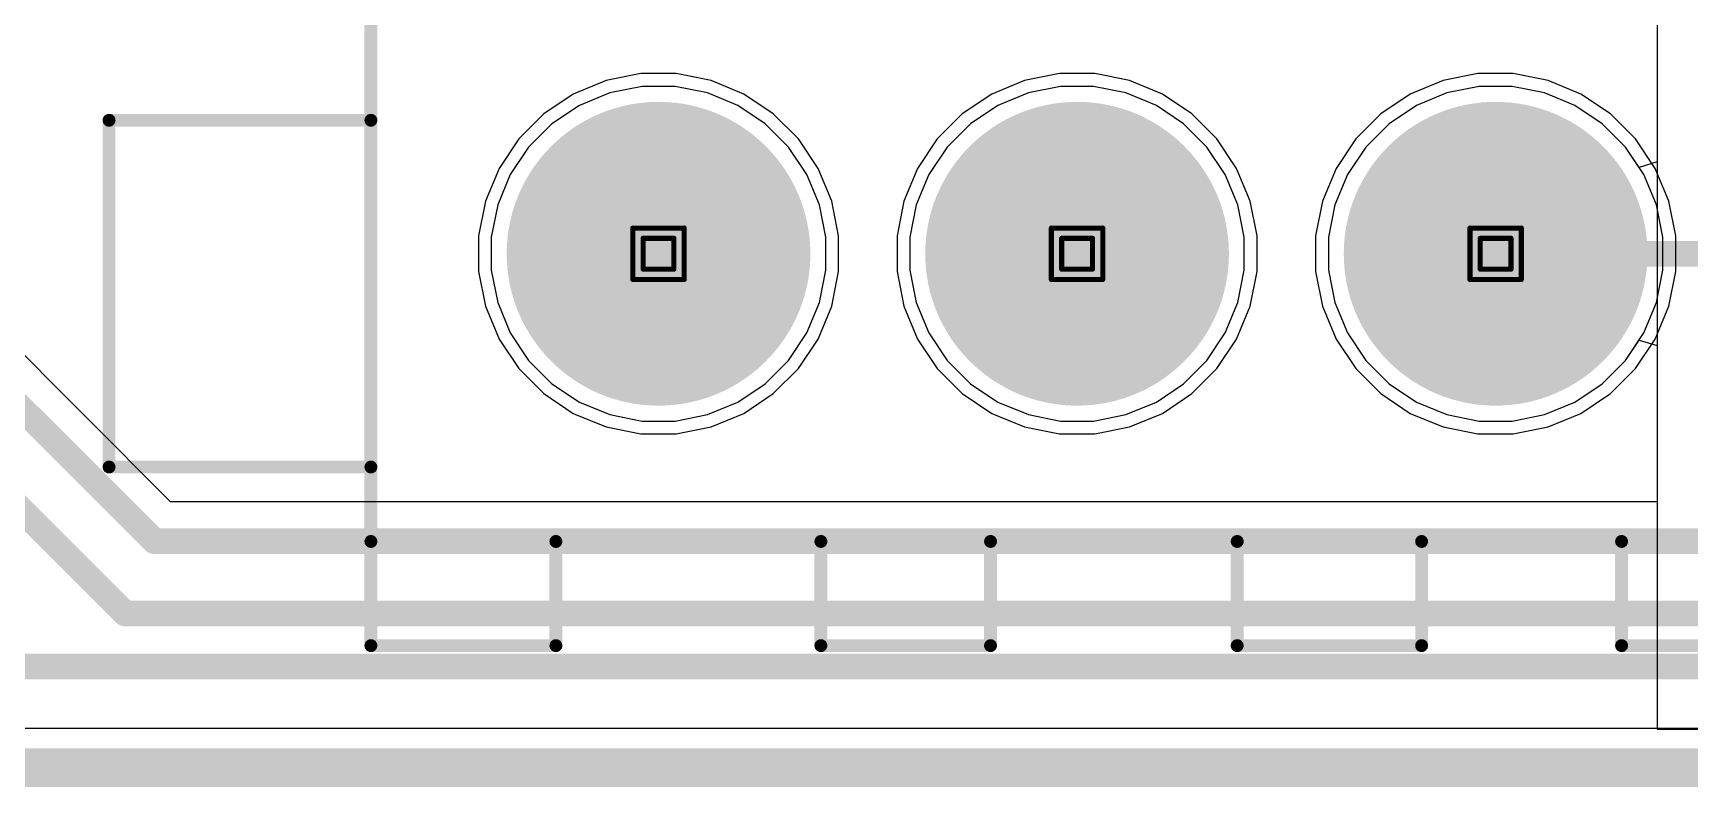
# Model space of a CAD drawing. Header units: inches. Extents: x 0 to 5379, y 0 to 5429.
# Drawn here: x 222.07 to 238.45, y -0.19 to 7.26 of the extents above; entities that cross this region are included whole.
import ezdxf

# ---------------------------------------------------------------- set-up
doc = ezdxf.new("R2010")
doc.units = ezdxf.units.IN
for name, color, linetype in [('Board Outline', 216, 'Continuous'), ('Bottom Layer', 5, 'Continuous'), ('Bottom Solder', 6, 'Continuous'), ('Drill Drawing', 1, 'Continuous'), ('GND01', 16, 'Continuous'), ('GND02', 76, 'Continuous'), ('Multi-Layer', 9, 'Continuous'), ('Pad Holes', 156, 'Continuous'), ('PWR', 156, 'Continuous'), ('SIG 01', 90, 'Continuous'), ('Top Layer', 1, 'Continuous'), ('Top Overlay', 2, 'Continuous'), ('Top Solder', 216, 'Continuous')]:
    doc.layers.add(name, color=color, linetype=linetype)

# ---------------------------------------------------------------- blocks, each defined once
blk = doc.blocks.new('1_770182_0_815')
at = {"layer": 'Bottom Layer'}
h = blk.add_hatch(color=5, dxfattribs=at)
edge = h.paths.add_edge_path()
edge.add_arc((-6.365, -4.14), 1.4, 0, 360)
h = blk.add_hatch(color=5, dxfattribs=at)
edge = h.paths.add_edge_path()
edge.add_arc((-2.225, -4.14), 1.4, 0, 360)
h = blk.add_hatch(color=5, dxfattribs=at)
edge = h.paths.add_edge_path()
edge.add_arc((1.915, -4.14), 1.4, 0, 360)
at = {"layer": 'Bottom Solder'}
h = blk.add_hatch(color=6, dxfattribs=at)
edge = h.paths.add_edge_path()
edge.add_arc((-6.365, -4.14), 1.502, 0, 360)
h = blk.add_hatch(color=6, dxfattribs=at)
edge = h.paths.add_edge_path()
edge.add_arc((-2.225, -4.14), 1.502, 0, 360)
h = blk.add_hatch(color=6, dxfattribs=at)
edge = h.paths.add_edge_path()
edge.add_arc((1.915, -4.14), 1.502, 0, 360)
at = {"layer": 'GND01'}
h = blk.add_hatch(color=16, dxfattribs=at)
edge = h.paths.add_edge_path()
edge.add_arc((-6.365, -4.14), 1.4, 0, 360)
h = blk.add_hatch(color=16, dxfattribs=at)
edge = h.paths.add_edge_path()
edge.add_arc((-2.225, -4.14), 1.4, 0, 360)
h = blk.add_hatch(color=16, dxfattribs=at)
edge = h.paths.add_edge_path()
edge.add_arc((1.915, -4.14), 1.4, 0, 360)
at = {"layer": 'GND02'}
h = blk.add_hatch(color=76, dxfattribs=at)
edge = h.paths.add_edge_path()
edge.add_arc((-6.365, -4.14), 1.4, 0, 360)
h = blk.add_hatch(color=76, dxfattribs=at)
edge = h.paths.add_edge_path()
edge.add_arc((-2.225, -4.14), 1.4, 0, 360)
h = blk.add_hatch(color=76, dxfattribs=at)
edge = h.paths.add_edge_path()
edge.add_arc((1.915, -4.14), 1.4, 0, 360)
at = {"layer": 'Multi-Layer'}
h = blk.add_hatch(color=9, dxfattribs=at)
edge = h.paths.add_edge_path()
edge.add_arc((-6.365, -4.14), 1.4, 0, 360)
h = blk.add_hatch(color=9, dxfattribs=at)
edge = h.paths.add_edge_path()
edge.add_arc((-2.225, -4.14), 1.4, 0, 360)
h = blk.add_hatch(color=9, dxfattribs=at)
edge = h.paths.add_edge_path()
edge.add_arc((1.915, -4.14), 1.4, 0, 360)
at = {"layer": 'Pad Holes'}
h = blk.add_hatch(color=7, dxfattribs=at)
edge = h.paths.add_edge_path()
edge.add_arc((-6.365, -4.14), 0.7, 0, 360)
h = blk.add_hatch(color=7, dxfattribs=at)
edge = h.paths.add_edge_path()
edge.add_arc((-2.225, -4.14), 0.7, 0, 360)
h = blk.add_hatch(color=7, dxfattribs=at)
edge = h.paths.add_edge_path()
edge.add_arc((1.915, -4.14), 0.7, 0, 360)
at = {"layer": 'PWR'}
h = blk.add_hatch(color=156, dxfattribs=at)
edge = h.paths.add_edge_path()
edge.add_arc((-6.365, -4.14), 1.4, 0, 360)
h = blk.add_hatch(color=156, dxfattribs=at)
edge = h.paths.add_edge_path()
edge.add_arc((-2.225, -4.14), 1.4, 0, 360)
h = blk.add_hatch(color=156, dxfattribs=at)
edge = h.paths.add_edge_path()
edge.add_arc((1.915, -4.14), 1.4, 0, 360)
at = {"layer": 'SIG 01'}
h = blk.add_hatch(color=90, dxfattribs=at)
edge = h.paths.add_edge_path()
edge.add_arc((-6.365, -4.14), 1.4, 0, 360)
h = blk.add_hatch(color=90, dxfattribs=at)
edge = h.paths.add_edge_path()
edge.add_arc((-2.225, -4.14), 1.4, 0, 360)
h = blk.add_hatch(color=90, dxfattribs=at)
edge = h.paths.add_edge_path()
edge.add_arc((1.915, -4.14), 1.4, 0, 360)
at = {"layer": 'Top Layer'}
h = blk.add_hatch(color=1, dxfattribs=at)
edge = h.paths.add_edge_path()
edge.add_arc((-6.365, -4.14), 1.4, 0, 360)
h = blk.add_hatch(color=1, dxfattribs=at)
edge = h.paths.add_edge_path()
edge.add_arc((-2.225, -4.14), 1.4, 0, 360)
h = blk.add_hatch(color=1, dxfattribs=at)
edge = h.paths.add_edge_path()
edge.add_arc((1.915, -4.14), 1.4, 0, 360)
at = {"layer": 'Top Solder'}
h = blk.add_hatch(color=216, dxfattribs=at)
edge = h.paths.add_edge_path()
edge.add_arc((-6.365, -4.14), 1.502, 0, 360)
h = blk.add_hatch(color=216, dxfattribs=at)
edge = h.paths.add_edge_path()
edge.add_arc((-2.225, -4.14), 1.502, 0, 360)
h = blk.add_hatch(color=216, dxfattribs=at)
edge = h.paths.add_edge_path()
edge.add_arc((1.915, -4.14), 1.502, 0, 360)
at = {"layer": 'Top Overlay'}
for points in [[(-9.21, -2.82, 0.127, 0.127, 0), (-9.21, 6.985, 0.127, 0.127, 0)], [(-11.8, -2.82, 0.127, 0.127, 0), (-9.21, -2.82, 0.127, 0.127, 0)], [(-11.8, -6.249, 0.127, 0.127, 0), (-11.8, -2.82, 0.127, 0.127, 0)], [(-9.21, -6.249, 0.127, 0.127, 0), (-9.21, -2.82, 0.127, 0.127, 0)], [(-11.8, -6.249, 0.127, 0.127, 0), (-9.21, -6.249, 0.127, 0.127, 0)], [(-9.21, -6.985, 0.127, 0.127, 0), (-9.21, -6.249, 0.127, 0.127, 0)], [(-9.21, -6.985, 0.127, 0.127, 0), (-7.38, -6.985, 0.127, 0.127, 0)], [(-9.21, -8.015, 0.127, 0.127, 0), (-9.21, -6.985, 0.127, 0.127, 0)], [(-7.38, -6.985, 0.127, 0.127, 0), (-4.759, -6.985, 0.127, 0.127, 0)], [(-7.38, -8.015, 0.127, 0.127, 0), (-7.38, -6.985, 0.127, 0.127, 0)], [(-4.759, -6.985, 0.127, 0.127, 0), (-3.081, -6.985, 0.127, 0.127, 0)], [(-4.759, -8.015, 0.127, 0.127, 0), (-4.759, -6.985, 0.127, 0.127, 0)], [(-3.081, -6.985, 0.127, 0.127, 0), (-0.641, -6.985, 0.127, 0.127, 0)], [(-3.081, -8.015, 0.127, 0.127, 0), (-3.081, -6.985, 0.127, 0.127, 0)], [(-0.641, -6.985, 0.127, 0.127, 0), (1.183, -6.985, 0.127, 0.127, 0)], [(-0.641, -8.015, 0.127, 0.127, 0), (-0.641, -6.985, 0.127, 0.127, 0)], [(1.183, -6.985, 0.127, 0.127, 0), (3.161, -6.985, 0.127, 0.127, 0)], [(1.183, -8.015, 0.127, 0.127, 0), (1.183, -6.985, 0.127, 0.127, 0)], [(3.161, -6.985, 0.127, 0.127, 0), (4.76, -6.985, 0.127, 0.127, 0)], [(3.161, -8.015, 0.127, 0.127, 0), (3.161, -6.985, 0.127, 0.127, 0)], [(-9.21, -8.015, 0.127, 0.127, 0), (-7.38, -8.015, 0.127, 0.127, 0)], [(-4.759, -8.015, 0.127, 0.127, 0), (-3.081, -8.015, 0.127, 0.127, 0)], [(-0.641, -8.015, 0.127, 0.127, 0), (1.183, -8.015, 0.127, 0.127, 0)], [(3.161, -8.015, 0.127, 0.127, 0), (4.76, -8.015, 0.127, 0.127, 0)]]:
    blk.add_lwpolyline(points, format="xyseb", dxfattribs=at)
for points in [[(-11.832, -2.82, 0.0635, 0.0635, 1), (-11.768, -2.82, 0.0635, 0.0635, 1)], [(-11.832, -2.82, 0.0635, 0.0635, 1), (-11.768, -2.82, 0.0635, 0.0635, 1)], [(-9.242, -2.82, 0.0635, 0.0635, 1), (-9.178, -2.82, 0.0635, 0.0635, 1)], [(-9.242, -2.82, 0.0635, 0.0635, 1), (-9.178, -2.82, 0.0635, 0.0635, 1)], [(-9.242, -2.82, 0.0635, 0.0635, 1), (-9.178, -2.82, 0.0635, 0.0635, 1)], [(-11.832, -6.249, 0.0635, 0.0635, 1), (-11.768, -6.249, 0.0635, 0.0635, 1)], [(-11.832, -6.249, 0.0635, 0.0635, 1), (-11.768, -6.249, 0.0635, 0.0635, 1)], [(-9.242, -6.249, 0.0635, 0.0635, 1), (-9.178, -6.249, 0.0635, 0.0635, 1)], [(-9.242, -6.249, 0.0635, 0.0635, 1), (-9.178, -6.249, 0.0635, 0.0635, 1)], [(-9.242, -6.249, 0.0635, 0.0635, 1), (-9.178, -6.249, 0.0635, 0.0635, 1)], [(-9.242, -6.985, 0.0635, 0.0635, 1), (-9.178, -6.985, 0.0635, 0.0635, 1)], [(-9.242, -6.985, 0.0635, 0.0635, 1), (-9.178, -6.985, 0.0635, 0.0635, 1)], [(-9.242, -6.985, 0.0635, 0.0635, 1), (-9.178, -6.985, 0.0635, 0.0635, 1)], [(-7.412, -6.985, 0.0635, 0.0635, 1), (-7.348, -6.985, 0.0635, 0.0635, 1)], [(-7.412, -6.985, 0.0635, 0.0635, 1), (-7.348, -6.985, 0.0635, 0.0635, 1)], [(-7.412, -6.985, 0.0635, 0.0635, 1), (-7.348, -6.985, 0.0635, 0.0635, 1)], [(-4.791, -6.985, 0.0635, 0.0635, 1), (-4.727, -6.985, 0.0635, 0.0635, 1)], [(-4.791, -6.985, 0.0635, 0.0635, 1), (-4.727, -6.985, 0.0635, 0.0635, 1)], [(-4.791, -6.985, 0.0635, 0.0635, 1), (-4.727, -6.985, 0.0635, 0.0635, 1)], [(-3.113, -6.985, 0.0635, 0.0635, 1), (-3.049, -6.985, 0.0635, 0.0635, 1)], [(-3.113, -6.985, 0.0635, 0.0635, 1), (-3.049, -6.985, 0.0635, 0.0635, 1)], [(-3.113, -6.985, 0.0635, 0.0635, 1), (-3.049, -6.985, 0.0635, 0.0635, 1)], [(-0.673, -6.985, 0.0635, 0.0635, 1), (-0.609, -6.985, 0.0635, 0.0635, 1)], [(-0.673, -6.985, 0.0635, 0.0635, 1), (-0.609, -6.985, 0.0635, 0.0635, 1)], [(-0.673, -6.985, 0.0635, 0.0635, 1), (-0.609, -6.985, 0.0635, 0.0635, 1)], [(1.151, -6.985, 0.0635, 0.0635, 1), (1.215, -6.985, 0.0635, 0.0635, 1)], [(1.151, -6.985, 0.0635, 0.0635, 1), (1.215, -6.985, 0.0635, 0.0635, 1)], [(1.151, -6.985, 0.0635, 0.0635, 1), (1.215, -6.985, 0.0635, 0.0635, 1)], [(3.129, -6.985, 0.0635, 0.0635, 1), (3.193, -6.985, 0.0635, 0.0635, 1)], [(3.129, -6.985, 0.0635, 0.0635, 1), (3.193, -6.985, 0.0635, 0.0635, 1)], [(3.129, -6.985, 0.0635, 0.0635, 1), (3.193, -6.985, 0.0635, 0.0635, 1)], [(-9.242, -8.015, 0.0635, 0.0635, 1), (-9.178, -8.015, 0.0635, 0.0635, 1)], [(-9.242, -8.015, 0.0635, 0.0635, 1), (-9.178, -8.015, 0.0635, 0.0635, 1)], [(-7.412, -8.015, 0.0635, 0.0635, 1), (-7.348, -8.015, 0.0635, 0.0635, 1)], [(-7.412, -8.015, 0.0635, 0.0635, 1), (-7.348, -8.015, 0.0635, 0.0635, 1)], [(-4.791, -8.015, 0.0635, 0.0635, 1), (-4.727, -8.015, 0.0635, 0.0635, 1)], [(-4.791, -8.015, 0.0635, 0.0635, 1), (-4.727, -8.015, 0.0635, 0.0635, 1)], [(-3.113, -8.015, 0.0635, 0.0635, 1), (-3.049, -8.015, 0.0635, 0.0635, 1)], [(-3.113, -8.015, 0.0635, 0.0635, 1), (-3.049, -8.015, 0.0635, 0.0635, 1)], [(-0.673, -8.015, 0.0635, 0.0635, 1), (-0.609, -8.015, 0.0635, 0.0635, 1)], [(-0.673, -8.015, 0.0635, 0.0635, 1), (-0.609, -8.015, 0.0635, 0.0635, 1)], [(1.151, -8.015, 0.0635, 0.0635, 1), (1.215, -8.015, 0.0635, 0.0635, 1)], [(1.151, -8.015, 0.0635, 0.0635, 1), (1.215, -8.015, 0.0635, 0.0635, 1)], [(3.129, -8.015, 0.0635, 0.0635, 1), (3.193, -8.015, 0.0635, 0.0635, 1)], [(3.129, -8.015, 0.0635, 0.0635, 1), (3.193, -8.015, 0.0635, 0.0635, 1)]]:
    blk.add_lwpolyline(points, format="xyseb", close=True, dxfattribs=at)

msp = doc.modelspace()

# ---------------------------------------------------------------- linework, layer by layer
at = {"layer": 'Board Outline'}
msp.add_lwpolyline([(0, 0, 0.381, 0.381, 0), (350, 0, 0.381, 0.381, 0)], format="xyseb", dxfattribs=at)
at = {"layer": 'Bottom Layer'}
for p, q in [((228.09, 6.735), (227.771, 6.672)), ((228.416, 6.735), (228.09, 6.735)), ((228.736, 6.672), (228.416, 6.735)), ((232.23, 6.735), (231.911, 6.672)), ((232.556, 6.735), (232.23, 6.735)), ((232.876, 6.672), (232.556, 6.735)), ((236.37, 6.735), (236.051, 6.672)), ((236.696, 6.735), (236.37, 6.735)), ((237.016, 6.672), (236.696, 6.735)), ((227.771, 6.672), (227.47, 6.547)), ((229.037, 6.547), (228.736, 6.672)), ((231.911, 6.672), (231.61, 6.547)), ((233.177, 6.547), (232.876, 6.672)), ((236.051, 6.672), (235.75, 6.547)), ((237.317, 6.547), (237.016, 6.672)), ((227.47, 6.547), (227.199, 6.366)), ((229.307, 6.366), (229.037, 6.547)), ((231.61, 6.547), (231.339, 6.366)), ((233.447, 6.366), (233.177, 6.547)), ((235.75, 6.547), (235.479, 6.366)), ((237.587, 6.366), (237.317, 6.547)), ((227.199, 6.366), (226.968, 6.136)), ((229.538, 6.136), (229.307, 6.366)), ((231.339, 6.366), (231.108, 6.136)), ((233.678, 6.136), (233.447, 6.366)), ((235.479, 6.366), (235.248, 6.136)), ((237.818, 6.136), (237.587, 6.366)), ((226.968, 6.136), (226.787, 5.865)), ((229.719, 5.865), (229.538, 6.136)), ((231.108, 6.136), (230.927, 5.865)), ((233.859, 5.865), (233.678, 6.136)), ((235.248, 6.136), (235.067, 5.865)), ((237.999, 5.865), (237.818, 6.136)), ((226.787, 5.865), (226.663, 5.564)), ((229.844, 5.564), (229.719, 5.865)), ((230.927, 5.865), (230.803, 5.564)), ((233.984, 5.564), (233.859, 5.865)), ((235.067, 5.865), (234.943, 5.564)), ((238.124, 5.564), (237.999, 5.865)), ((226.663, 5.564), (226.599, 5.244)), ((229.907, 5.244), (229.844, 5.564)), ((230.803, 5.564), (230.739, 5.244)), ((234.047, 5.244), (233.984, 5.564)), ((234.943, 5.564), (234.879, 5.244)), ((238.187, 5.244), (238.124, 5.564)), ((226.599, 5.244), (226.599, 4.918)), ((229.907, 4.918), (229.907, 5.244)), ((230.739, 5.244), (230.739, 4.918)), ((234.047, 4.918), (234.047, 5.244)), ((234.879, 5.244), (234.879, 4.918)), ((238.187, 4.918), (238.187, 5.244)), ((226.599, 4.918), (226.663, 4.599)), ((229.844, 4.599), (229.907, 4.918)), ((230.739, 4.918), (230.803, 4.599)), ((233.984, 4.599), (234.047, 4.918)), ((234.879, 4.918), (234.943, 4.599)), ((238.124, 4.599), (238.187, 4.918)), ((226.663, 4.599), (226.787, 4.298)), ((229.719, 4.298), (229.844, 4.599)), ((230.803, 4.599), (230.927, 4.298)), ((233.859, 4.298), (233.984, 4.599)), ((234.943, 4.599), (235.067, 4.298)), ((237.999, 4.298), (238.124, 4.599)), ((226.787, 4.298), (226.968, 4.027)), ((229.538, 4.027), (229.719, 4.298)), ((230.927, 4.298), (231.108, 4.027)), ((233.678, 4.027), (233.859, 4.298)), ((235.067, 4.298), (235.248, 4.027)), ((237.818, 4.027), (237.999, 4.298)), ((226.968, 4.027), (227.199, 3.796)), ((229.307, 3.796), (229.538, 4.027)), ((231.108, 4.027), (231.339, 3.796)), ((233.447, 3.796), (233.678, 4.027)), ((235.248, 4.027), (235.479, 3.796)), ((237.587, 3.796), (237.818, 4.027)), ((227.199, 3.796), (227.47, 3.615)), ((229.037, 3.615), (229.307, 3.796)), ((231.339, 3.796), (231.61, 3.615)), ((233.177, 3.615), (233.447, 3.796)), ((235.479, 3.796), (235.75, 3.615)), ((237.317, 3.615), (237.587, 3.796)), ((227.47, 3.615), (227.771, 3.491)), ((228.736, 3.491), (229.037, 3.615)), ((231.61, 3.615), (231.911, 3.491)), ((232.876, 3.491), (233.177, 3.615)), ((235.75, 3.615), (236.051, 3.491)), ((237.016, 3.491), (237.317, 3.615)), ((227.771, 3.491), (228.09, 3.427)), ((228.416, 3.427), (228.736, 3.491)), ((231.911, 3.491), (232.23, 3.427)), ((232.556, 3.427), (232.876, 3.491)), ((236.051, 3.491), (236.37, 3.427)), ((236.696, 3.427), (237.016, 3.491)), ((228.09, 3.427), (228.416, 3.427)), ((232.23, 3.427), (232.556, 3.427)), ((236.37, 3.427), (236.696, 3.427)), ((340.329, 0.388), (207.688, 0.388))]:
    msp.add_line(p, q, dxfattribs=at)
at = {"layer": 'Drill Drawing'}
for points in [[(227.999, 5.335, 0.0508, 0.0508, 0), (228.507, 5.335, 0.0508, 0.0508, 0)], [(227.999, 4.827, 0.0508, 0.0508, 0), (227.999, 5.335, 0.0508, 0.0508, 0)], [(228.101, 5.234, 0.0508, 0.0508, 0), (228.405, 5.234, 0.0508, 0.0508, 0)], [(228.101, 4.929, 0.0508, 0.0508, 0), (228.101, 5.234, 0.0508, 0.0508, 0)], [(228.405, 4.929, 0.0508, 0.0508, 0), (228.405, 5.234, 0.0508, 0.0508, 0)], [(228.507, 4.827, 0.0508, 0.0508, 0), (228.507, 5.335, 0.0508, 0.0508, 0)], [(232.139, 5.335, 0.0508, 0.0508, 0), (232.647, 5.335, 0.0508, 0.0508, 0)], [(232.139, 4.827, 0.0508, 0.0508, 0), (232.139, 5.335, 0.0508, 0.0508, 0)], [(232.241, 5.234, 0.0508, 0.0508, 0), (232.545, 5.234, 0.0508, 0.0508, 0)], [(232.241, 4.929, 0.0508, 0.0508, 0), (232.241, 5.234, 0.0508, 0.0508, 0)], [(232.545, 4.929, 0.0508, 0.0508, 0), (232.545, 5.234, 0.0508, 0.0508, 0)], [(232.647, 4.827, 0.0508, 0.0508, 0), (232.647, 5.335, 0.0508, 0.0508, 0)], [(236.279, 5.335, 0.0508, 0.0508, 0), (236.787, 5.335, 0.0508, 0.0508, 0)], [(236.279, 4.827, 0.0508, 0.0508, 0), (236.279, 5.335, 0.0508, 0.0508, 0)], [(236.381, 5.234, 0.0508, 0.0508, 0), (236.685, 5.234, 0.0508, 0.0508, 0)], [(236.381, 4.929, 0.0508, 0.0508, 0), (236.381, 5.234, 0.0508, 0.0508, 0)], [(236.685, 4.929, 0.0508, 0.0508, 0), (236.685, 5.234, 0.0508, 0.0508, 0)], [(236.787, 4.827, 0.0508, 0.0508, 0), (236.787, 5.335, 0.0508, 0.0508, 0)], [(228.101, 4.929, 0.0508, 0.0508, 0), (228.405, 4.929, 0.0508, 0.0508, 0)], [(232.241, 4.929, 0.0508, 0.0508, 0), (232.545, 4.929, 0.0508, 0.0508, 0)], [(236.381, 4.929, 0.0508, 0.0508, 0), (236.685, 4.929, 0.0508, 0.0508, 0)], [(227.999, 4.827, 0.0508, 0.0508, 0), (228.507, 4.827, 0.0508, 0.0508, 0)], [(232.139, 4.827, 0.0508, 0.0508, 0), (232.647, 4.827, 0.0508, 0.0508, 0)], [(236.279, 4.827, 0.0508, 0.0508, 0), (236.787, 4.827, 0.0508, 0.0508, 0)]]:
    msp.add_lwpolyline(points, format="xyseb", dxfattribs=at)
for points in [[(227.986, 5.335, 0.0254, 0.0254, 1), (228.012, 5.335, 0.0254, 0.0254, 1)], [(227.986, 5.335, 0.0254, 0.0254, 1), (228.012, 5.335, 0.0254, 0.0254, 1)], [(228.088, 5.234, 0.0254, 0.0254, 1), (228.113, 5.234, 0.0254, 0.0254, 1)], [(228.088, 5.234, 0.0254, 0.0254, 1), (228.113, 5.234, 0.0254, 0.0254, 1)], [(228.393, 5.234, 0.0254, 0.0254, 1), (228.418, 5.234, 0.0254, 0.0254, 1)], [(228.393, 5.234, 0.0254, 0.0254, 1), (228.418, 5.234, 0.0254, 0.0254, 1)], [(228.494, 5.335, 0.0254, 0.0254, 1), (228.52, 5.335, 0.0254, 0.0254, 1)], [(228.494, 5.335, 0.0254, 0.0254, 1), (228.52, 5.335, 0.0254, 0.0254, 1)], [(232.126, 5.335, 0.0254, 0.0254, 1), (232.152, 5.335, 0.0254, 0.0254, 1)], [(232.126, 5.335, 0.0254, 0.0254, 1), (232.152, 5.335, 0.0254, 0.0254, 1)], [(232.228, 5.234, 0.0254, 0.0254, 1), (232.253, 5.234, 0.0254, 0.0254, 1)], [(232.228, 5.234, 0.0254, 0.0254, 1), (232.253, 5.234, 0.0254, 0.0254, 1)], [(232.533, 5.234, 0.0254, 0.0254, 1), (232.558, 5.234, 0.0254, 0.0254, 1)], [(232.533, 5.234, 0.0254, 0.0254, 1), (232.558, 5.234, 0.0254, 0.0254, 1)], [(232.634, 5.335, 0.0254, 0.0254, 1), (232.66, 5.335, 0.0254, 0.0254, 1)], [(232.634, 5.335, 0.0254, 0.0254, 1), (232.66, 5.335, 0.0254, 0.0254, 1)], [(236.266, 5.335, 0.0254, 0.0254, 1), (236.292, 5.335, 0.0254, 0.0254, 1)], [(236.266, 5.335, 0.0254, 0.0254, 1), (236.292, 5.335, 0.0254, 0.0254, 1)], [(236.368, 5.234, 0.0254, 0.0254, 1), (236.393, 5.234, 0.0254, 0.0254, 1)], [(236.368, 5.234, 0.0254, 0.0254, 1), (236.393, 5.234, 0.0254, 0.0254, 1)], [(236.673, 5.234, 0.0254, 0.0254, 1), (236.698, 5.234, 0.0254, 0.0254, 1)], [(236.673, 5.234, 0.0254, 0.0254, 1), (236.698, 5.234, 0.0254, 0.0254, 1)], [(236.774, 5.335, 0.0254, 0.0254, 1), (236.8, 5.335, 0.0254, 0.0254, 1)], [(236.774, 5.335, 0.0254, 0.0254, 1), (236.8, 5.335, 0.0254, 0.0254, 1)], [(228.088, 4.929, 0.0254, 0.0254, 1), (228.113, 4.929, 0.0254, 0.0254, 1)], [(228.088, 4.929, 0.0254, 0.0254, 1), (228.113, 4.929, 0.0254, 0.0254, 1)], [(228.393, 4.929, 0.0254, 0.0254, 1), (228.418, 4.929, 0.0254, 0.0254, 1)], [(228.393, 4.929, 0.0254, 0.0254, 1), (228.418, 4.929, 0.0254, 0.0254, 1)], [(232.228, 4.929, 0.0254, 0.0254, 1), (232.253, 4.929, 0.0254, 0.0254, 1)], [(232.228, 4.929, 0.0254, 0.0254, 1), (232.253, 4.929, 0.0254, 0.0254, 1)], [(232.533, 4.929, 0.0254, 0.0254, 1), (232.558, 4.929, 0.0254, 0.0254, 1)], [(232.533, 4.929, 0.0254, 0.0254, 1), (232.558, 4.929, 0.0254, 0.0254, 1)], [(236.368, 4.929, 0.0254, 0.0254, 1), (236.393, 4.929, 0.0254, 0.0254, 1)], [(236.368, 4.929, 0.0254, 0.0254, 1), (236.393, 4.929, 0.0254, 0.0254, 1)], [(236.673, 4.929, 0.0254, 0.0254, 1), (236.698, 4.929, 0.0254, 0.0254, 1)], [(236.673, 4.929, 0.0254, 0.0254, 1), (236.698, 4.929, 0.0254, 0.0254, 1)], [(227.986, 4.827, 0.0254, 0.0254, 1), (228.012, 4.827, 0.0254, 0.0254, 1)], [(227.986, 4.827, 0.0254, 0.0254, 1), (228.012, 4.827, 0.0254, 0.0254, 1)], [(228.494, 4.827, 0.0254, 0.0254, 1), (228.52, 4.827, 0.0254, 0.0254, 1)], [(228.494, 4.827, 0.0254, 0.0254, 1), (228.52, 4.827, 0.0254, 0.0254, 1)], [(232.126, 4.827, 0.0254, 0.0254, 1), (232.152, 4.827, 0.0254, 0.0254, 1)], [(232.126, 4.827, 0.0254, 0.0254, 1), (232.152, 4.827, 0.0254, 0.0254, 1)], [(232.634, 4.827, 0.0254, 0.0254, 1), (232.66, 4.827, 0.0254, 0.0254, 1)], [(232.634, 4.827, 0.0254, 0.0254, 1), (232.66, 4.827, 0.0254, 0.0254, 1)], [(236.266, 4.827, 0.0254, 0.0254, 1), (236.292, 4.827, 0.0254, 0.0254, 1)], [(236.266, 4.827, 0.0254, 0.0254, 1), (236.292, 4.827, 0.0254, 0.0254, 1)], [(236.774, 4.827, 0.0254, 0.0254, 1), (236.8, 4.827, 0.0254, 0.0254, 1)], [(236.774, 4.827, 0.0254, 0.0254, 1), (236.8, 4.827, 0.0254, 0.0254, 1)]]:
    msp.add_lwpolyline(points, format="xyseb", close=True, dxfattribs=at)
at = {"layer": 'GND01'}
for p, q in [((228.09, 6.735), (227.771, 6.672)), ((228.416, 6.735), (228.09, 6.735)), ((228.736, 6.672), (228.416, 6.735)), ((232.23, 6.735), (231.911, 6.672)), ((232.556, 6.735), (232.23, 6.735)), ((232.876, 6.672), (232.556, 6.735)), ((236.37, 6.735), (236.051, 6.672)), ((236.696, 6.735), (236.37, 6.735)), ((237.016, 6.672), (236.696, 6.735)), ((227.771, 6.672), (227.47, 6.547)), ((229.037, 6.547), (228.736, 6.672)), ((231.911, 6.672), (231.61, 6.547)), ((233.177, 6.547), (232.876, 6.672)), ((236.051, 6.672), (235.75, 6.547)), ((237.317, 6.547), (237.016, 6.672)), ((227.47, 6.547), (227.199, 6.366)), ((229.307, 6.366), (229.037, 6.547)), ((231.61, 6.547), (231.339, 6.366)), ((233.447, 6.366), (233.177, 6.547)), ((235.75, 6.547), (235.479, 6.366)), ((237.587, 6.366), (237.317, 6.547)), ((227.199, 6.366), (226.968, 6.136)), ((229.538, 6.136), (229.307, 6.366)), ((231.339, 6.366), (231.108, 6.136)), ((233.678, 6.136), (233.447, 6.366)), ((235.479, 6.366), (235.248, 6.136)), ((237.818, 6.136), (237.587, 6.366)), ((226.968, 6.136), (226.787, 5.865)), ((229.719, 5.865), (229.538, 6.136)), ((231.108, 6.136), (230.927, 5.865)), ((233.859, 5.865), (233.678, 6.136)), ((235.248, 6.136), (235.067, 5.865)), ((237.999, 5.865), (237.818, 6.136)), ((226.787, 5.865), (226.663, 5.564)), ((229.844, 5.564), (229.719, 5.865)), ((230.927, 5.865), (230.803, 5.564)), ((233.984, 5.564), (233.859, 5.865)), ((235.067, 5.865), (234.943, 5.564)), ((238.124, 5.564), (237.999, 5.865)), ((226.663, 5.564), (226.599, 5.244)), ((229.907, 5.244), (229.844, 5.564)), ((230.803, 5.564), (230.739, 5.244)), ((234.047, 5.244), (233.984, 5.564)), ((234.943, 5.564), (234.879, 5.244)), ((238.187, 5.244), (238.124, 5.564)), ((226.599, 5.244), (226.599, 4.918)), ((229.907, 4.918), (229.907, 5.244)), ((230.739, 5.244), (230.739, 4.918)), ((234.047, 4.918), (234.047, 5.244)), ((234.879, 5.244), (234.879, 4.918)), ((238.187, 4.918), (238.187, 5.244)), ((226.599, 4.918), (226.663, 4.599)), ((229.844, 4.599), (229.907, 4.918)), ((230.739, 4.918), (230.803, 4.599)), ((233.984, 4.599), (234.047, 4.918)), ((234.879, 4.918), (234.943, 4.599)), ((238.124, 4.599), (238.187, 4.918)), ((226.663, 4.599), (226.787, 4.298)), ((229.719, 4.298), (229.844, 4.599)), ((230.803, 4.599), (230.927, 4.298)), ((233.859, 4.298), (233.984, 4.599)), ((234.943, 4.599), (235.067, 4.298)), ((237.999, 4.298), (238.124, 4.599)), ((226.787, 4.298), (226.968, 4.027)), ((229.538, 4.027), (229.719, 4.298)), ((230.927, 4.298), (231.108, 4.027)), ((233.678, 4.027), (233.859, 4.298)), ((235.067, 4.298), (235.248, 4.027)), ((237.818, 4.027), (237.999, 4.298)), ((226.968, 4.027), (227.199, 3.796)), ((229.307, 3.796), (229.538, 4.027)), ((231.108, 4.027), (231.339, 3.796)), ((233.447, 3.796), (233.678, 4.027)), ((235.248, 4.027), (235.479, 3.796)), ((237.587, 3.796), (237.818, 4.027)), ((227.199, 3.796), (227.47, 3.615)), ((229.037, 3.615), (229.307, 3.796)), ((231.339, 3.796), (231.61, 3.615)), ((233.177, 3.615), (233.447, 3.796)), ((235.479, 3.796), (235.75, 3.615)), ((237.317, 3.615), (237.587, 3.796)), ((227.47, 3.615), (227.771, 3.491)), ((228.736, 3.491), (229.037, 3.615)), ((231.61, 3.615), (231.911, 3.491)), ((232.876, 3.491), (233.177, 3.615)), ((235.75, 3.615), (236.051, 3.491)), ((237.016, 3.491), (237.317, 3.615)), ((227.771, 3.491), (228.09, 3.427)), ((228.416, 3.427), (228.736, 3.491)), ((231.911, 3.491), (232.23, 3.427)), ((232.556, 3.427), (232.876, 3.491)), ((236.051, 3.491), (236.37, 3.427)), ((236.696, 3.427), (237.016, 3.491)), ((228.09, 3.427), (228.416, 3.427)), ((232.23, 3.427), (232.556, 3.427)), ((236.37, 3.427), (236.696, 3.427)), ((349.612, 0.388), (0.388, 0.388))]:
    msp.add_line(p, q, dxfattribs=at)
at = {"layer": 'GND02'}
for p, q in [((228.09, 6.735), (227.771, 6.672)), ((228.416, 6.735), (228.09, 6.735)), ((228.736, 6.672), (228.416, 6.735)), ((232.23, 6.735), (231.911, 6.672)), ((232.556, 6.735), (232.23, 6.735)), ((232.876, 6.672), (232.556, 6.735)), ((236.37, 6.735), (236.051, 6.672)), ((236.696, 6.735), (236.37, 6.735)), ((237.016, 6.672), (236.696, 6.735)), ((227.771, 6.672), (227.47, 6.547)), ((229.037, 6.547), (228.736, 6.672)), ((231.911, 6.672), (231.61, 6.547)), ((233.177, 6.547), (232.876, 6.672)), ((236.051, 6.672), (235.75, 6.547)), ((237.317, 6.547), (237.016, 6.672)), ((227.47, 6.547), (227.199, 6.366)), ((229.307, 6.366), (229.037, 6.547)), ((231.61, 6.547), (231.339, 6.366)), ((233.447, 6.366), (233.177, 6.547)), ((235.75, 6.547), (235.479, 6.366)), ((237.587, 6.366), (237.317, 6.547)), ((227.199, 6.366), (226.968, 6.136)), ((229.538, 6.136), (229.307, 6.366)), ((231.339, 6.366), (231.108, 6.136)), ((233.678, 6.136), (233.447, 6.366)), ((235.479, 6.366), (235.248, 6.136)), ((237.818, 6.136), (237.587, 6.366)), ((226.968, 6.136), (226.787, 5.865)), ((229.719, 5.865), (229.538, 6.136)), ((231.108, 6.136), (230.927, 5.865)), ((233.859, 5.865), (233.678, 6.136)), ((235.248, 6.136), (235.067, 5.865)), ((237.999, 5.865), (237.818, 6.136)), ((226.787, 5.865), (226.663, 5.564)), ((229.844, 5.564), (229.719, 5.865)), ((230.927, 5.865), (230.803, 5.564)), ((233.984, 5.564), (233.859, 5.865)), ((235.067, 5.865), (234.943, 5.564)), ((238.124, 5.564), (237.999, 5.865)), ((226.663, 5.564), (226.599, 5.244)), ((229.907, 5.244), (229.844, 5.564)), ((230.803, 5.564), (230.739, 5.244)), ((234.047, 5.244), (233.984, 5.564)), ((234.943, 5.564), (234.879, 5.244)), ((238.187, 5.244), (238.124, 5.564)), ((226.599, 5.244), (226.599, 4.918)), ((229.907, 4.918), (229.907, 5.244)), ((230.739, 5.244), (230.739, 4.918)), ((234.047, 4.918), (234.047, 5.244)), ((234.879, 5.244), (234.879, 4.918)), ((238.187, 4.918), (238.187, 5.244)), ((226.599, 4.918), (226.663, 4.599)), ((229.844, 4.599), (229.907, 4.918)), ((230.739, 4.918), (230.803, 4.599)), ((233.984, 4.599), (234.047, 4.918)), ((234.879, 4.918), (234.943, 4.599)), ((238.124, 4.599), (238.187, 4.918)), ((226.663, 4.599), (226.787, 4.298)), ((229.719, 4.298), (229.844, 4.599)), ((230.803, 4.599), (230.927, 4.298)), ((233.859, 4.298), (233.984, 4.599)), ((234.943, 4.599), (235.067, 4.298)), ((237.999, 4.298), (238.124, 4.599)), ((226.787, 4.298), (226.968, 4.027)), ((229.538, 4.027), (229.719, 4.298)), ((230.927, 4.298), (231.108, 4.027)), ((233.678, 4.027), (233.859, 4.298)), ((235.067, 4.298), (235.248, 4.027)), ((237.818, 4.027), (237.999, 4.298)), ((226.968, 4.027), (227.199, 3.796)), ((229.307, 3.796), (229.538, 4.027)), ((231.108, 4.027), (231.339, 3.796)), ((233.447, 3.796), (233.678, 4.027)), ((235.248, 4.027), (235.479, 3.796)), ((237.587, 3.796), (237.818, 4.027)), ((227.199, 3.796), (227.47, 3.615)), ((229.037, 3.615), (229.307, 3.796)), ((231.339, 3.796), (231.61, 3.615)), ((233.177, 3.615), (233.447, 3.796)), ((235.479, 3.796), (235.75, 3.615)), ((237.317, 3.615), (237.587, 3.796)), ((227.47, 3.615), (227.771, 3.491)), ((228.736, 3.491), (229.037, 3.615)), ((231.61, 3.615), (231.911, 3.491)), ((232.876, 3.491), (233.177, 3.615)), ((235.75, 3.615), (236.051, 3.491)), ((237.016, 3.491), (237.317, 3.615)), ((227.771, 3.491), (228.09, 3.427)), ((228.416, 3.427), (228.736, 3.491)), ((231.911, 3.491), (232.23, 3.427)), ((232.556, 3.427), (232.876, 3.491)), ((236.051, 3.491), (236.37, 3.427)), ((236.696, 3.427), (237.016, 3.491)), ((228.09, 3.427), (228.416, 3.427)), ((232.23, 3.427), (232.556, 3.427)), ((236.37, 3.427), (236.696, 3.427)), ((349.612, 0.388), (0.388, 0.388))]:
    msp.add_line(p, q, dxfattribs=at)
at = {"layer": 'PWR'}
for p, q in [((228.09, 6.735), (227.771, 6.672)), ((228.416, 6.735), (228.09, 6.735)), ((228.736, 6.672), (228.416, 6.735)), ((232.23, 6.735), (231.911, 6.672)), ((232.556, 6.735), (232.23, 6.735)), ((232.876, 6.672), (232.556, 6.735)), ((236.37, 6.735), (236.051, 6.672)), ((236.696, 6.735), (236.37, 6.735)), ((237.016, 6.672), (236.696, 6.735)), ((227.771, 6.672), (227.47, 6.547)), ((229.037, 6.547), (228.736, 6.672)), ((231.911, 6.672), (231.61, 6.547)), ((233.177, 6.547), (232.876, 6.672)), ((236.051, 6.672), (235.75, 6.547)), ((237.317, 6.547), (237.016, 6.672)), ((227.47, 6.547), (227.199, 6.366)), ((229.307, 6.366), (229.037, 6.547)), ((231.61, 6.547), (231.339, 6.366)), ((233.447, 6.366), (233.177, 6.547)), ((235.75, 6.547), (235.479, 6.366)), ((237.587, 6.366), (237.317, 6.547)), ((227.199, 6.366), (226.968, 6.136)), ((229.538, 6.136), (229.307, 6.366)), ((231.339, 6.366), (231.108, 6.136)), ((233.678, 6.136), (233.447, 6.366)), ((235.479, 6.366), (235.248, 6.136)), ((237.818, 6.136), (237.587, 6.366)), ((226.968, 6.136), (226.787, 5.865)), ((229.719, 5.865), (229.538, 6.136)), ((231.108, 6.136), (230.927, 5.865)), ((233.859, 5.865), (233.678, 6.136)), ((235.248, 6.136), (235.067, 5.865)), ((237.999, 5.865), (237.818, 6.136)), ((226.787, 5.865), (226.663, 5.564)), ((229.844, 5.564), (229.719, 5.865)), ((230.927, 5.865), (230.803, 5.564)), ((233.984, 5.564), (233.859, 5.865)), ((235.067, 5.865), (234.943, 5.564)), ((238.124, 5.564), (237.999, 5.865)), ((226.663, 5.564), (226.599, 5.244)), ((229.907, 5.244), (229.844, 5.564)), ((230.803, 5.564), (230.739, 5.244)), ((234.047, 5.244), (233.984, 5.564)), ((234.943, 5.564), (234.879, 5.244)), ((238.187, 5.244), (238.124, 5.564)), ((226.599, 5.244), (226.599, 4.918)), ((229.907, 4.918), (229.907, 5.244)), ((230.739, 5.244), (230.739, 4.918)), ((234.047, 4.918), (234.047, 5.244)), ((234.879, 5.244), (234.879, 4.918)), ((238.187, 4.918), (238.187, 5.244)), ((226.599, 4.918), (226.663, 4.599)), ((229.844, 4.599), (229.907, 4.918)), ((230.739, 4.918), (230.803, 4.599)), ((233.984, 4.599), (234.047, 4.918)), ((234.879, 4.918), (234.943, 4.599)), ((238.124, 4.599), (238.187, 4.918)), ((226.663, 4.599), (226.787, 4.298)), ((229.719, 4.298), (229.844, 4.599)), ((230.803, 4.599), (230.927, 4.298)), ((233.859, 4.298), (233.984, 4.599)), ((234.943, 4.599), (235.067, 4.298)), ((237.999, 4.298), (238.124, 4.599)), ((226.787, 4.298), (226.968, 4.027)), ((229.538, 4.027), (229.719, 4.298)), ((230.927, 4.298), (231.108, 4.027)), ((233.678, 4.027), (233.859, 4.298)), ((235.067, 4.298), (235.248, 4.027)), ((237.818, 4.027), (237.999, 4.298)), ((226.968, 4.027), (227.199, 3.796)), ((229.307, 3.796), (229.538, 4.027)), ((231.108, 4.027), (231.339, 3.796)), ((233.447, 3.796), (233.678, 4.027)), ((235.248, 4.027), (235.479, 3.796)), ((237.587, 3.796), (237.818, 4.027)), ((227.199, 3.796), (227.47, 3.615)), ((229.037, 3.615), (229.307, 3.796)), ((231.339, 3.796), (231.61, 3.615)), ((233.177, 3.615), (233.447, 3.796)), ((235.479, 3.796), (235.75, 3.615)), ((237.317, 3.615), (237.587, 3.796)), ((227.47, 3.615), (227.771, 3.491)), ((228.736, 3.491), (229.037, 3.615)), ((231.61, 3.615), (231.911, 3.491)), ((232.876, 3.491), (233.177, 3.615)), ((235.75, 3.615), (236.051, 3.491)), ((237.016, 3.491), (237.317, 3.615)), ((227.771, 3.491), (228.09, 3.427)), ((228.416, 3.427), (228.736, 3.491)), ((231.911, 3.491), (232.23, 3.427)), ((232.556, 3.427), (232.876, 3.491)), ((236.051, 3.491), (236.37, 3.427)), ((236.696, 3.427), (237.016, 3.491)), ((228.09, 3.427), (228.416, 3.427)), ((232.23, 3.427), (232.556, 3.427)), ((236.37, 3.427), (236.696, 3.427)), ((349.612, 0.388), (0.388, 0.388))]:
    msp.add_line(p, q, dxfattribs=at)
at = {"layer": 'SIG 01'}
for p, q in [((227.734, 6.794), (227.409, 6.659)), ((228.078, 6.862), (227.734, 6.794)), ((228.428, 6.862), (228.078, 6.862)), ((228.773, 6.794), (228.428, 6.862)), ((229.097, 6.659), (228.773, 6.794)), ((231.874, 6.794), (231.549, 6.659)), ((232.218, 6.862), (231.874, 6.794)), ((232.568, 6.862), (232.218, 6.862)), ((232.913, 6.794), (232.568, 6.862)), ((233.237, 6.659), (232.913, 6.794)), ((236.014, 6.794), (235.689, 6.659)), ((236.358, 6.862), (236.014, 6.794)), ((236.708, 6.862), (236.358, 6.862)), ((237.053, 6.794), (236.708, 6.862)), ((237.377, 6.659), (237.053, 6.794)), ((227.409, 6.659), (227.118, 6.465)), ((229.388, 6.465), (229.097, 6.659)), ((231.549, 6.659), (231.258, 6.465)), ((233.528, 6.465), (233.237, 6.659)), ((235.689, 6.659), (235.398, 6.465)), ((237.668, 6.465), (237.377, 6.659)), ((227.118, 6.465), (226.87, 6.217)), ((229.636, 6.217), (229.388, 6.465)), ((231.258, 6.465), (231.01, 6.217)), ((233.776, 6.217), (233.528, 6.465)), ((235.398, 6.465), (235.15, 6.217)), ((237.916, 6.217), (237.668, 6.465)), ((226.87, 6.217), (226.675, 5.925)), ((229.831, 5.925), (229.636, 6.217)), ((231.01, 6.217), (230.815, 5.925)), ((233.971, 5.925), (233.776, 6.217)), ((235.15, 6.217), (234.955, 5.925)), ((238.111, 5.925), (237.916, 6.217)), ((226.675, 5.925), (226.541, 5.601)), ((229.966, 5.601), (229.831, 5.925)), ((230.815, 5.925), (230.681, 5.601)), ((234.106, 5.601), (233.971, 5.925)), ((234.955, 5.925), (234.821, 5.601)), ((238.246, 5.601), (238.111, 5.925)), ((226.541, 5.601), (226.472, 5.257)), ((230.034, 5.257), (229.966, 5.601)), ((230.681, 5.601), (230.612, 5.257)), ((234.174, 5.257), (234.106, 5.601)), ((234.821, 5.601), (234.752, 5.257)), ((238.314, 5.257), (238.246, 5.601)), ((226.472, 5.257), (226.472, 4.906)), ((230.034, 4.906), (230.034, 5.257)), ((230.612, 5.257), (230.612, 4.906)), ((234.174, 4.906), (234.174, 5.257)), ((234.752, 5.257), (234.752, 4.906)), ((238.314, 4.906), (238.314, 5.257)), ((226.472, 4.906), (226.541, 4.562)), ((229.966, 4.562), (230.034, 4.906)), ((230.612, 4.906), (230.681, 4.562)), ((234.106, 4.562), (234.174, 4.906)), ((234.752, 4.906), (234.821, 4.562)), ((238.246, 4.562), (238.314, 4.906)), ((226.541, 4.562), (226.675, 4.238)), ((229.831, 4.238), (229.966, 4.562)), ((230.681, 4.562), (230.815, 4.238)), ((233.971, 4.238), (234.106, 4.562)), ((234.821, 4.562), (234.955, 4.238)), ((238.111, 4.238), (238.246, 4.562)), ((226.675, 4.238), (226.87, 3.946)), ((229.636, 3.946), (229.831, 4.238)), ((230.815, 4.238), (231.01, 3.946)), ((233.776, 3.946), (233.971, 4.238)), ((234.955, 4.238), (235.15, 3.946)), ((237.916, 3.946), (238.111, 4.238)), ((226.87, 3.946), (227.118, 3.698)), ((229.388, 3.698), (229.636, 3.946)), ((231.01, 3.946), (231.258, 3.698)), ((233.528, 3.698), (233.776, 3.946)), ((235.15, 3.946), (235.398, 3.698)), ((237.668, 3.698), (237.916, 3.946)), ((227.118, 3.698), (227.409, 3.503)), ((229.097, 3.503), (229.388, 3.698)), ((231.258, 3.698), (231.549, 3.503)), ((233.237, 3.503), (233.528, 3.698)), ((235.398, 3.698), (235.689, 3.503)), ((237.377, 3.503), (237.668, 3.698)), ((227.409, 3.503), (227.734, 3.369)), ((228.773, 3.369), (229.097, 3.503)), ((231.549, 3.503), (231.874, 3.369)), ((232.913, 3.369), (233.237, 3.503)), ((235.689, 3.503), (236.014, 3.369)), ((237.053, 3.369), (237.377, 3.503)), ((227.734, 3.369), (228.078, 3.3)), ((228.078, 3.3), (228.428, 3.3)), ((228.428, 3.3), (228.773, 3.369)), ((231.874, 3.369), (232.218, 3.3)), ((232.218, 3.3), (232.568, 3.3)), ((232.568, 3.3), (232.913, 3.369)), ((236.014, 3.369), (236.358, 3.3)), ((236.358, 3.3), (236.708, 3.3)), ((236.708, 3.3), (237.053, 3.369)), ((349.612, 0.388), (0.388, 0.388))]:
    msp.add_line(p, q, dxfattribs=at)
at = {"layer": 'Top Layer'}
for p, q in [((238.13, 37.44), (238.13, 0.381)), ((238.13, 8.314), (238.13, 5.989)), ((228.09, 6.735), (227.771, 6.672)), ((228.416, 6.735), (228.09, 6.735)), ((228.736, 6.672), (228.416, 6.735)), ((232.23, 6.735), (231.911, 6.672)), ((232.556, 6.735), (232.23, 6.735)), ((232.876, 6.672), (232.556, 6.735)), ((236.37, 6.735), (236.051, 6.672)), ((236.696, 6.735), (236.37, 6.735)), ((237.016, 6.672), (236.696, 6.735)), ((227.771, 6.672), (227.47, 6.547)), ((229.037, 6.547), (228.736, 6.672)), ((231.911, 6.672), (231.61, 6.547)), ((233.177, 6.547), (232.876, 6.672)), ((236.051, 6.672), (235.75, 6.547)), ((237.317, 6.547), (237.016, 6.672)), ((227.47, 6.547), (227.199, 6.366)), ((229.307, 6.366), (229.037, 6.547)), ((231.61, 6.547), (231.339, 6.366)), ((233.447, 6.366), (233.177, 6.547)), ((235.75, 6.547), (235.479, 6.366)), ((237.587, 6.366), (237.317, 6.547)), ((227.199, 6.366), (226.968, 6.136)), ((229.538, 6.136), (229.307, 6.366)), ((231.339, 6.366), (231.108, 6.136)), ((233.678, 6.136), (233.447, 6.366)), ((235.479, 6.366), (235.248, 6.136)), ((237.818, 6.136), (237.587, 6.366)), ((226.968, 6.136), (226.787, 5.865)), ((229.719, 5.865), (229.538, 6.136)), ((231.108, 6.136), (230.927, 5.865)), ((233.859, 5.865), (233.678, 6.136)), ((235.248, 6.136), (235.067, 5.865)), ((237.952, 5.935), (237.818, 6.136)), ((238.13, 5.989), (237.952, 5.935)), ((226.787, 5.865), (226.663, 5.564)), ((229.844, 5.564), (229.719, 5.865)), ((230.927, 5.865), (230.803, 5.564)), ((233.984, 5.564), (233.859, 5.865)), ((235.067, 5.865), (234.943, 5.564)), ((226.663, 5.564), (226.599, 5.244)), ((229.907, 5.244), (229.844, 5.564)), ((230.803, 5.564), (230.739, 5.244)), ((234.047, 5.244), (233.984, 5.564)), ((234.943, 5.564), (234.879, 5.244)), ((226.599, 5.244), (226.599, 4.918)), ((229.907, 4.918), (229.907, 5.244)), ((230.739, 5.244), (230.739, 4.918)), ((234.047, 4.918), (234.047, 5.244)), ((234.879, 5.244), (234.879, 4.918)), ((226.599, 4.918), (226.663, 4.599)), ((229.844, 4.599), (229.907, 4.918)), ((230.739, 4.918), (230.803, 4.599)), ((233.984, 4.599), (234.047, 4.918)), ((234.879, 4.918), (234.943, 4.599)), ((223.427, 2.627), (221.334, 4.72)), ((226.663, 4.599), (226.787, 4.298)), ((229.719, 4.298), (229.844, 4.599)), ((230.803, 4.599), (230.927, 4.298)), ((233.859, 4.298), (233.984, 4.599)), ((234.943, 4.599), (235.067, 4.298)), ((226.787, 4.298), (226.968, 4.027)), ((229.538, 4.027), (229.719, 4.298)), ((230.927, 4.298), (231.108, 4.027)), ((233.678, 4.027), (233.859, 4.298)), ((235.067, 4.298), (235.248, 4.027)), ((237.818, 4.027), (237.952, 4.227)), ((237.952, 4.227), (238.13, 4.174)), ((238.13, 4.174), (238.13, 2.627)), ((226.968, 4.027), (227.199, 3.796)), ((229.307, 3.796), (229.538, 4.027)), ((231.108, 4.027), (231.339, 3.796)), ((233.447, 3.796), (233.678, 4.027)), ((235.248, 4.027), (235.479, 3.796)), ((237.587, 3.796), (237.818, 4.027)), ((227.199, 3.796), (227.47, 3.615)), ((229.037, 3.615), (229.307, 3.796)), ((231.339, 3.796), (231.61, 3.615)), ((233.177, 3.615), (233.447, 3.796)), ((235.479, 3.796), (235.75, 3.615)), ((237.317, 3.615), (237.587, 3.796)), ((227.47, 3.615), (227.771, 3.491)), ((228.736, 3.491), (229.037, 3.615)), ((231.61, 3.615), (231.911, 3.491)), ((232.876, 3.491), (233.177, 3.615)), ((235.75, 3.615), (236.051, 3.491)), ((237.016, 3.491), (237.317, 3.615)), ((227.771, 3.491), (228.09, 3.427)), ((228.416, 3.427), (228.736, 3.491)), ((231.911, 3.491), (232.23, 3.427)), ((232.556, 3.427), (232.876, 3.491)), ((236.051, 3.491), (236.37, 3.427)), ((236.696, 3.427), (237.016, 3.491)), ((228.09, 3.427), (228.416, 3.427)), ((232.23, 3.427), (232.556, 3.427)), ((236.37, 3.427), (236.696, 3.427)), ((238.13, 2.627), (223.427, 2.627)), ((238.13, 0.381), (248.417, 0.381))]:
    msp.add_line(p, q, dxfattribs=at)
for points in [[(236.533, 5.081, 0.254, 0.254, 0), (240.841, 5.081, 0.254, 0.254, 0)], [(221.059, 4.445, 0.254, 0.254, 0), (223.266, 2.239, 0.254, 0.254, 0)], [(221.59, 2.911, 0.254, 0.254, 0), (222.976, 1.524, 0.254, 0.254, 0)], [(223.266, 2.239, 0.254, 0.254, 0), (242.546, 2.239, 0.254, 0.254, 0)], [(222.976, 1.524, 0.254, 0.254, 0), (242.863, 1.524, 0.254, 0.254, 0)], [(218.167, 1.001, 0.254, 0.254, 0), (243.392, 1.001, 0.254, 0.254, 0)]]:
    msp.add_lwpolyline(points, format="xyseb", dxfattribs=at)
for points in [[(236.47, 5.081, 0.127, 0.127, 1), (236.597, 5.081, 0.127, 0.127, 1)], [(223.202, 2.239, 0.127, 0.127, 1), (223.329, 2.239, 0.127, 0.127, 1)], [(223.202, 2.239, 0.127, 0.127, 1), (223.329, 2.239, 0.127, 0.127, 1)], [(222.913, 1.524, 0.127, 0.127, 1), (223.04, 1.524, 0.127, 0.127, 1)], [(222.913, 1.524, 0.127, 0.127, 1), (223.04, 1.524, 0.127, 0.127, 1)]]:
    msp.add_lwpolyline(points, format="xyseb", close=True, dxfattribs=at)

# ---------------------------------------------------------------- block references
msp.add_blockref('1_770182_0_815', (234.618, 9.221))

doc.saveas('drawing.dxf')
